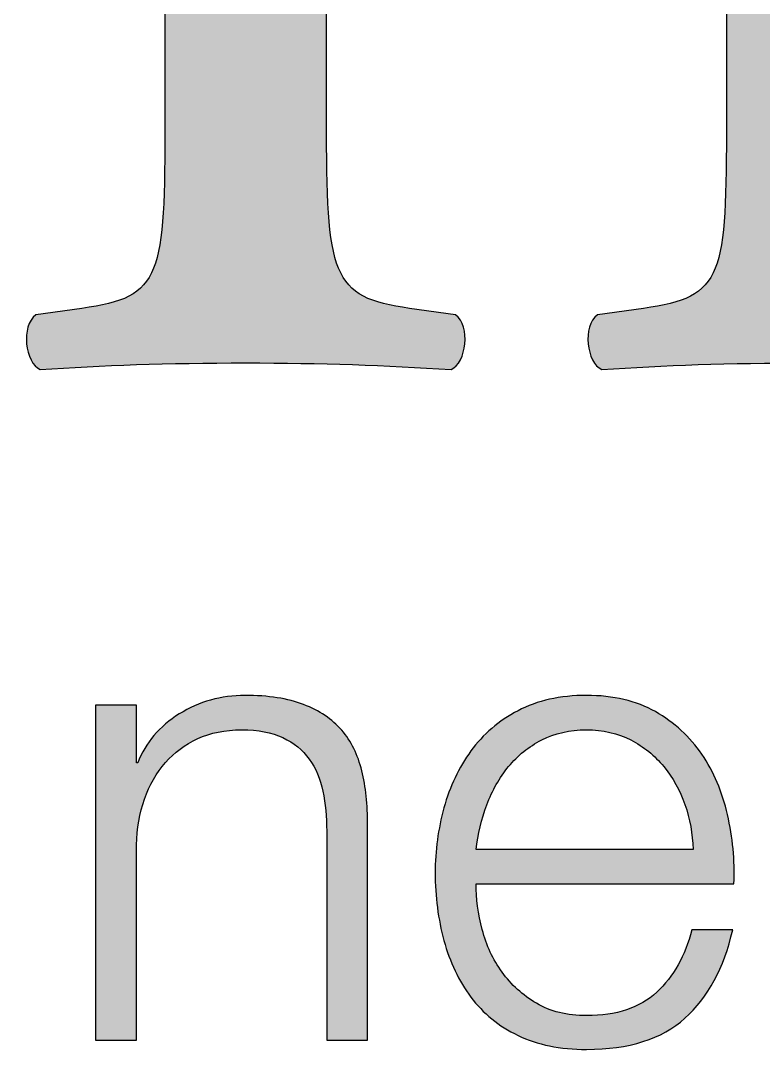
# Paper-space layout 'A3mask (portrait)' of a CAD drawing. Extents: x 0 to 277, y 0 to 394.
# Drawn here: x 218.875 to 222.021, y 39.345 to 43.702 of the extents above; entities that cross this region are included whole.
import ezdxf
from ezdxf.enums import TextEntityAlignment as Align

# ---------------------------------------------------------------- set-up
doc = ezdxf.new("R2010")
doc.units = 0
doc.layers.get('0').update_dxf_attribs({"linetype": 'CONTINUOUS'})
doc.layers.get('Defpoints').update_dxf_attribs({"linetype": 'CONTINUOUS'})
doc.layers.add('JPP_Mask', color=7, linetype='CONTINUOUS')
doc.styles.add('JPP', font='arial.ttf')

# ---------------------------------------------------------------- blocks, each defined once
blk = doc.blocks.new('A3mask (portrait)')
at = {"true_color": 0x0081c6}
h = blk.add_hatch(color=142, dxfattribs=at)
edge = h.paths.add_edge_path()
edge.add_spline(control_points=[(220.1706, 43.2878), (220.1706, 43.2878), (220.1706, 44.9535), (220.1706, 44.9535), (220.1706, 45.333), (220.1892, 45.7772), (220.2078, 46.101)], knot_values=[5, 5, 5, 5, 6, 6, 6, 7, 7, 7, 7], degree=3, periodic=0)
edge.add_spline(control_points=[(220.2078, 46.101), (220.1985, 46.1379), (220.1617, 46.1565), (220.1151, 46.1565)], knot_values=[4, 4, 4, 4, 5, 5, 5, 5], degree=3, periodic=0)
edge.add_spline(control_points=[(220.1151, 46.1565), (219.9024, 46.0178), (219.3747, 45.7772), (219.162, 45.7029)], knot_values=[3, 3, 3, 3, 4, 4, 4, 4], degree=3, periodic=0)
edge.add_spline(control_points=[(219.162, 45.7029), (219.1158, 45.6753), (219.1158, 45.5734), (219.1528, 45.5366)], knot_values=[2, 2, 2, 2, 3, 3, 3, 3], degree=3, periodic=0)
edge.add_spline(control_points=[(219.1528, 45.5366), (219.1528, 45.5366), (219.236, 45.4811), (219.236, 45.4811), (219.4858, 45.3145), (219.4858, 45.2684), (219.4858, 44.9073)], knot_values=[0, 0, 0, 0, 1, 1, 1, 2, 2, 2, 2], degree=3, periodic=0)
edge.add_spline(control_points=[(219.4858, 44.9073), (219.4858, 44.9073), (219.4858, 44.5024), (219.4858, 44.0975)], knot_values=[15.5, 15.5, 15.5, 15.5, 16, 16, 16, 16], degree=3, periodic=0)
edge.add_spline(control_points=[(219.4858, 44.0975), (219.4858, 43.6926), (219.4858, 43.2878), (219.4858, 43.2878), (219.4858, 42.6215), (219.4767, 42.5289), (219.1341, 42.4828)], knot_values=[14, 14, 14, 14, 14.5, 14.5, 14.5, 15.5, 15.5, 15.5, 15.5], degree=3, periodic=0)
edge.add_spline(control_points=[(219.1341, 42.4828), (219.1341, 42.4828), (218.9399, 42.4549), (218.9399, 42.4549), (218.8748, 42.4085), (218.8935, 42.2516), (218.9585, 42.2237)], knot_values=[12, 12, 12, 12, 13, 13, 13, 14, 14, 14, 14], degree=3, periodic=0)
edge.add_spline(control_points=[(218.9585, 42.2237), (219.2174, 42.242), (219.4953, 42.2516), (219.8284, 42.2516)], knot_values=[11, 11, 11, 11, 12, 12, 12, 12], degree=3, periodic=0)
edge.add_spline(control_points=[(219.8284, 42.2516), (220.1524, 42.2516), (220.4206, 42.242), (220.698, 42.2237)], knot_values=[10, 10, 10, 10, 11, 11, 11, 11], degree=3, periodic=0)
edge.add_spline(control_points=[(220.698, 42.2237), (220.7628, 42.2516), (220.7817, 42.4085), (220.7166, 42.4549)], knot_values=[9, 9, 9, 9, 10, 10, 10, 10], degree=3, periodic=0)
edge.add_spline(control_points=[(220.7166, 42.4549), (220.7166, 42.4549), (220.5224, 42.4828), (220.5224, 42.4828), (220.1892, 42.5289), (220.1706, 42.6215), (220.1706, 43.2878)], knot_values=[7, 7, 7, 7, 8, 8, 8, 9, 9, 9, 9], degree=3, periodic=0)
h = blk.add_hatch(color=142, dxfattribs=at)
edge = h.paths.add_edge_path()
edge.add_spline(control_points=[(222.6872, 45.259), (222.817, 45.4347), (223.1224, 45.5828), (223.4742, 45.5828)], knot_values=[20, 20, 20, 20, 21, 21, 21, 21], degree=3, periodic=0)
edge.add_spline(control_points=[(223.4742, 45.5828), (224.1034, 45.5828), (224.3441, 45.1941), (224.3441, 44.6668)], knot_values=[19, 19, 19, 19, 20, 20, 20, 20], degree=3, periodic=0)
edge.add_spline(control_points=[(224.3441, 44.6668), (224.3441, 44.6668), (224.3441, 43.2878), (224.3441, 43.2878), (224.3441, 42.6215), (224.3348, 42.538), (223.9923, 42.4828)], knot_values=[17, 17, 17, 17, 18, 18, 18, 19, 19, 19, 19], degree=3, periodic=0)
edge.add_spline(control_points=[(223.9923, 42.4828), (223.9923, 42.4828), (223.8163, 42.4549), (223.8163, 42.4549), (223.7516, 42.4085), (223.7702, 42.2516), (223.8349, 42.2237)], knot_values=[15, 15, 15, 15, 16, 16, 16, 17, 17, 17, 17], degree=3, periodic=0)
edge.add_spline(control_points=[(223.8349, 42.2237), (224.085, 42.242), (224.3625, 42.2516), (224.6955, 42.2516)], knot_values=[14, 14, 14, 14, 15, 15, 15, 15], degree=3, periodic=0)
edge.add_spline(control_points=[(224.6955, 42.2516), (225.0196, 42.2516), (225.2876, 42.242), (225.5656, 42.2237)], knot_values=[13, 13, 13, 13, 14, 14, 14, 14], degree=3, periodic=0)
edge.add_spline(control_points=[(225.5656, 42.2237), (225.6302, 42.2516), (225.6488, 42.4085), (225.5838, 42.4549)], knot_values=[12, 12, 12, 12, 13, 13, 13, 13], degree=3, periodic=0)
edge.add_spline(control_points=[(225.5838, 42.4549), (225.5838, 42.4549), (225.3804, 42.4828), (225.3804, 42.4828), (225.0471, 42.5289), (225.0289, 42.6215), (225.0289, 43.2878)], knot_values=[10, 10, 10, 10, 11, 11, 11, 12, 12, 12, 12], degree=3, periodic=0)
edge.add_spline(control_points=[(225.0289, 43.2878), (225.0289, 43.2878), (225.0289, 44.8794), (225.0289, 44.8794), (225.0289, 45.4996), (224.7142, 46.0272), (223.9459, 46.0272)], knot_values=[8, 8, 8, 8, 9, 9, 9, 10, 10, 10, 10], degree=3, periodic=0)
edge.add_spline(control_points=[(223.9459, 46.0272), (223.4742, 46.0272), (223.039, 45.7954), (222.6503, 45.5551)], knot_values=[7, 7, 7, 7, 8, 8, 8, 8], degree=3, periodic=0)
edge.add_spline(control_points=[(222.6503, 45.5551), (222.5857, 45.5551), (222.5485, 45.6015), (222.5485, 45.6568)], knot_values=[6, 6, 6, 6, 7, 7, 7, 7], degree=3, periodic=0)
edge.add_spline(control_points=[(222.5485, 45.6568), (222.5485, 45.7402), (222.5485, 45.8789), (222.5671, 46.0916)], knot_values=[5, 5, 5, 5, 6, 6, 6, 6], degree=3, periodic=0)
edge.add_spline(control_points=[(222.5671, 46.0916), (222.5485, 46.1379), (222.5024, 46.1565), (222.4655, 46.1565)], knot_values=[4, 4, 4, 4, 5, 5, 5, 5], degree=3, periodic=0)
edge.add_spline(control_points=[(222.4655, 46.1565), (222.2803, 46.0178), (221.7529, 45.7772), (221.5399, 45.7029)], knot_values=[3, 3, 3, 3, 4, 4, 4, 4], degree=3, periodic=0)
edge.add_spline(control_points=[(221.5399, 45.7029), (221.4937, 45.6753), (221.4937, 45.5734), (221.5308, 45.5366)], knot_values=[2, 2, 2, 2, 3, 3, 3, 3], degree=3, periodic=0)
edge.add_spline(control_points=[(221.5308, 45.5366), (221.5308, 45.5366), (221.6138, 45.4811), (221.6138, 45.4811), (221.8637, 45.3145), (221.8637, 45.2684), (221.8637, 44.9073)], knot_values=[0, 0, 0, 0, 1, 1, 1, 2, 2, 2, 2], degree=3, periodic=0)
edge.add_spline(control_points=[(221.8637, 44.9073), (221.8637, 44.9073), (221.8637, 44.5024), (221.8637, 44.0975)], knot_values=[31.5, 31.5, 31.5, 31.5, 32, 32, 32, 32], degree=3, periodic=0)
edge.add_spline(control_points=[(221.8637, 44.0975), (221.8637, 43.6926), (221.8637, 43.2878), (221.8637, 43.2878), (221.8637, 42.6215), (221.8545, 42.5289), (221.5122, 42.4828)], knot_values=[30, 30, 30, 30, 30.5, 30.5, 30.5, 31.5, 31.5, 31.5, 31.5], degree=3, periodic=0)
edge.add_spline(control_points=[(221.5122, 42.4828), (221.5122, 42.4828), (221.3177, 42.4549), (221.3177, 42.4549), (221.2533, 42.4085), (221.2716, 42.2516), (221.3364, 42.2237)], knot_values=[28, 28, 28, 28, 29, 29, 29, 30, 30, 30, 30], degree=3, periodic=0)
edge.add_spline(control_points=[(221.3364, 42.2237), (221.5955, 42.242), (221.8733, 42.2516), (222.2063, 42.2516)], knot_values=[27, 27, 27, 27, 28, 28, 28, 28], degree=3, periodic=0)
edge.add_spline(control_points=[(222.2063, 42.2516), (222.5301, 42.2516), (222.7984, 42.242), (223.0484, 42.2237)], knot_values=[26, 26, 26, 26, 27, 27, 27, 27], degree=3, periodic=0)
edge.add_spline(control_points=[(223.0484, 42.2237), (223.1131, 42.2516), (223.1317, 42.4085), (223.0666, 42.4549)], knot_values=[25, 25, 25, 25, 26, 26, 26, 26], degree=3, periodic=0)
edge.add_spline(control_points=[(223.0666, 42.4549), (223.0666, 42.4549), (222.9003, 42.4828), (222.9003, 42.4828), (222.5671, 42.538), (222.5485, 42.6215), (222.5485, 43.2878)], knot_values=[23, 23, 23, 23, 24, 24, 24, 25, 25, 25, 25], degree=3, periodic=0)
edge.add_spline(control_points=[(222.5485, 43.2878), (222.5485, 43.2878), (222.5485, 44.7038), (222.5485, 44.7038), (222.5485, 44.9723), (222.5671, 45.1015), (222.6872, 45.259)], knot_values=[21, 21, 21, 21, 22, 22, 22, 23, 23, 23, 23], degree=3, periodic=0)
at = {"true_color": 0x004a91}
h = blk.add_hatch(color=154, dxfattribs=at)
edge = h.paths.add_edge_path()
edge.add_spline(control_points=[(219.3998, 40.405), (219.4208, 40.4645), (219.4502, 40.516), (219.4879, 40.5591)], knot_values=[17, 17, 17, 17, 18, 18, 18, 18], degree=3, periodic=0)
edge.add_spline(control_points=[(219.4879, 40.5591), (219.5253, 40.602), (219.5712, 40.6359), (219.6252, 40.6609)], knot_values=[16, 16, 16, 16, 17, 17, 17, 17], degree=3, periodic=0)
edge.add_spline(control_points=[(219.6252, 40.6609), (219.6794, 40.6856), (219.7412, 40.698), (219.8109, 40.698), (219.8806, 40.698), (219.9389, 40.6869), (219.9855, 40.6649)], knot_values=[14, 14, 14, 14, 15, 15, 15, 16, 16, 16, 16], degree=3, periodic=0)
edge.add_spline(control_points=[(219.9855, 40.6649), (220.0323, 40.643), (220.0694, 40.6127), (220.097, 40.5741)], knot_values=[13, 13, 13, 13, 14, 14, 14, 14], degree=3, periodic=0)
edge.add_spline(control_points=[(220.097, 40.5741), (220.1246, 40.5357), (220.1438, 40.4902), (220.1548, 40.4379)], knot_values=[12, 12, 12, 12, 13, 13, 13, 13], degree=3, periodic=0)
edge.add_spline(control_points=[(220.1548, 40.4379), (220.1657, 40.3858), (220.1712, 40.3293), (220.1712, 40.2688)], knot_values=[11, 11, 11, 11, 12, 12, 12, 12], degree=3, periodic=0)
edge.add_spline(control_points=[(220.1712, 40.2688), (220.1712, 40.2688), (220.1712, 39.3832), (220.1712, 39.3832), (220.1712, 39.3832), (220.2145, 39.3832), (220.2579, 39.3832)], knot_values=[9.5, 9.5, 9.5, 9.5, 10.5, 10.5, 10.5, 11, 11, 11, 11], degree=3, periodic=0)
edge.add_spline(control_points=[(220.2579, 39.3832), (220.3012, 39.3832), (220.3445, 39.3832), (220.3445, 39.3832), (220.3445, 39.3832), (220.3445, 39.6115), (220.3445, 39.8398)], knot_values=[8.5, 8.5, 8.5, 8.5, 9, 9, 9, 9.5, 9.5, 9.5, 9.5], degree=3, periodic=0)
edge.add_spline(control_points=[(220.3445, 39.8398), (220.3445, 40.0681), (220.3445, 40.2964), (220.3445, 40.2964), (220.3445, 40.3806), (220.3363, 40.4568), (220.3198, 40.5246), (220.3032, 40.5925), (220.2748, 40.6498), (220.2346, 40.6966)], knot_values=[6, 6, 6, 6, 6.5, 6.5, 6.5, 7.5, 7.5, 7.5, 8.5, 8.5, 8.5, 8.5], degree=3, periodic=0)
edge.add_spline(control_points=[(220.2346, 40.6966), (220.1941, 40.7432), (220.1406, 40.7795), (220.0736, 40.8052)], knot_values=[5, 5, 5, 5, 6, 6, 6, 6], degree=3, periodic=0)
edge.add_spline(control_points=[(220.0736, 40.8052), (220.0066, 40.8308), (219.9237, 40.8437), (219.8248, 40.8437)], knot_values=[4, 4, 4, 4, 5, 5, 5, 5], degree=3, periodic=0)
edge.add_spline(control_points=[(219.8248, 40.8437), (219.7238, 40.8437), (219.6312, 40.8176), (219.5468, 40.7653)], knot_values=[3, 3, 3, 3, 4, 4, 4, 4], degree=3, periodic=0)
edge.add_spline(control_points=[(219.5468, 40.7653), (219.4626, 40.713), (219.404, 40.6438), (219.3709, 40.5576)], knot_values=[2, 2, 2, 2, 3, 3, 3, 3], degree=3, periodic=0)
edge.add_spline(control_points=[(219.3709, 40.5576), (219.3709, 40.5576), (219.3654, 40.5576), (219.3654, 40.5576)], knot_values=[1.00001, 1.00001, 1.00001, 1.00001, 2, 2, 2, 2], degree=3, periodic=0)
edge.add_spline(control_points=[(219.3654, 40.5576), (219.3654, 40.5576), (219.3654, 40.6188), (219.3654, 40.68)], knot_values=[0.5, 0.5, 0.5, 0.5, 1, 1, 1, 1], degree=3, periodic=0)
edge.add_spline(control_points=[(219.3654, 40.68), (219.3654, 40.7412), (219.3654, 40.8024), (219.3654, 40.8024), (219.3654, 40.8024), (219.3545, 40.8024), (219.3383, 40.8024)], knot_values=[22.749965, 22.749965, 22.749965, 22.749965, 23.249965, 23.249965, 23.249965, 23.5, 23.5, 23.5, 23.5], degree=3, periodic=0)
edge.add_spline(control_points=[(219.3383, 40.8024), (219.322, 40.8024), (219.3004, 40.8024), (219.2787, 40.8024)], knot_values=[22.49997, 22.49997, 22.49997, 22.49997, 22.749965, 22.749965, 22.749965, 22.749965], degree=3, periodic=0)
edge.add_spline(control_points=[(219.2787, 40.8024), (219.2679, 40.8024), (219.257, 40.8024), (219.2469, 40.8024)], knot_values=[22.374972, 22.374972, 22.374972, 22.374972, 22.49997, 22.49997, 22.49997, 22.49997], degree=3, periodic=0)
edge.add_spline(control_points=[(219.2469, 40.8024), (219.2367, 40.8024), (219.2272, 40.8024), (219.2191, 40.8024)], knot_values=[22.249975, 22.249975, 22.249975, 22.249975, 22.374972, 22.374972, 22.374972, 22.374972], degree=3, periodic=0)
edge.add_spline(control_points=[(219.2191, 40.8024), (219.2151, 40.8024), (219.2113, 40.8024), (219.208, 40.8024)], knot_values=[22.187476, 22.187476, 22.187476, 22.187476, 22.249975, 22.249975, 22.249975, 22.249975], degree=3, periodic=0)
edge.add_spline(control_points=[(219.208, 40.8024), (219.2047, 40.8024), (219.2019, 40.8024), (219.1995, 40.8024)], knot_values=[22.124977, 22.124977, 22.124977, 22.124977, 22.187476, 22.187476, 22.187476, 22.187476], degree=3, periodic=0)
edge.add_spline(control_points=[(219.192, 40.8024), (219.192, 40.8024), (219.192, 40.8024), (219.192, 40.8024), (219.192, 40.8024), (219.192, 40.8024), (219.192, 40.8024)], knot_values=[21.99998, 21.99998, 21.99998, 21.99998, 22.001425, 22.001425, 22.001425, 22.001445, 22.001445, 22.001445, 22.001445], degree=3, periodic=0)
edge.add_spline(control_points=[(219.192, 40.8024), (219.192, 40.8024), (219.192, 40.4476), (219.192, 40.0928)], knot_values=[21.49999, 21.49999, 21.49999, 21.49999, 21.99998, 21.99998, 21.99998, 21.99998], degree=3, periodic=0)
edge.add_spline(control_points=[(219.192, 40.0928), (219.192, 39.738), (219.192, 39.3832), (219.192, 39.3832), (219.192, 39.3832), (219.192, 39.3832), (219.192, 39.3832)], knot_values=[20.999023, 20.999023, 20.999023, 20.999023, 21.499013, 21.499013, 21.499013, 21.49999, 21.49999, 21.49999, 21.49999], degree=3, periodic=0)
edge.add_spline(control_points=[(219.1963, 39.3832), (219.1972, 39.3832), (219.1983, 39.3832), (219.1995, 39.3832)], knot_values=[20.875002, 20.875002, 20.875002, 20.875002, 20.906252, 20.906252, 20.906252, 20.906252], degree=3, periodic=0)
edge.add_spline(control_points=[(219.1995, 39.3832), (219.2019, 39.3832), (219.2047, 39.3832), (219.208, 39.3832)], knot_values=[20.812504, 20.812504, 20.812504, 20.812504, 20.875002, 20.875002, 20.875002, 20.875002], degree=3, periodic=0)
edge.add_spline(control_points=[(219.208, 39.3832), (219.2113, 39.3832), (219.2151, 39.3832), (219.2191, 39.3832)], knot_values=[20.750005, 20.750005, 20.750005, 20.750005, 20.812504, 20.812504, 20.812504, 20.812504], degree=3, periodic=0)
edge.add_spline(control_points=[(219.2191, 39.3832), (219.2272, 39.3832), (219.2367, 39.3832), (219.2469, 39.3832)], knot_values=[20.625007, 20.625007, 20.625007, 20.625007, 20.750005, 20.750005, 20.750005, 20.750005], degree=3, periodic=0)
edge.add_spline(control_points=[(219.2469, 39.3832), (219.257, 39.3832), (219.2679, 39.3832), (219.2787, 39.3832)], knot_values=[20.50001, 20.50001, 20.50001, 20.50001, 20.625007, 20.625007, 20.625007, 20.625007], degree=3, periodic=0)
edge.add_spline(control_points=[(219.2787, 39.3832), (219.3004, 39.3832), (219.322, 39.3832), (219.3383, 39.3832)], knot_values=[20.250015, 20.250015, 20.250015, 20.250015, 20.50001, 20.50001, 20.50001, 20.50001], degree=3, periodic=0)
edge.add_spline(control_points=[(219.3383, 39.3832), (219.3545, 39.3832), (219.3654, 39.3832), (219.3654, 39.3832), (219.3654, 39.3832), (219.3654, 39.3832), (219.3654, 39.3832)], knot_values=[19.999654, 19.999654, 19.999654, 19.999654, 20.249669, 20.249669, 20.249669, 20.250015, 20.250015, 20.250015, 20.250015], degree=3, periodic=0)
edge.add_spline(control_points=[(219.3654, 39.3885), (219.3654, 39.3896), (219.3654, 39.391), (219.3654, 39.3925)], knot_values=[19.937521, 19.937521, 19.937521, 19.937521, 19.953146, 19.953146, 19.953146, 19.953146], degree=3, periodic=0)
edge.add_spline(control_points=[(219.3654, 39.3925), (219.3654, 39.3955), (219.3654, 39.3993), (219.3654, 39.4037)], knot_values=[19.906272, 19.906272, 19.906272, 19.906272, 19.937521, 19.937521, 19.937521, 19.937521], degree=3, periodic=0)
edge.add_spline(control_points=[(219.3654, 39.4037), (219.3654, 39.4081), (219.3654, 39.4131), (219.3654, 39.4188)], knot_values=[19.875023, 19.875023, 19.875023, 19.875023, 19.906272, 19.906272, 19.906272, 19.906272], degree=3, periodic=0)
edge.add_spline(control_points=[(219.3654, 39.4188), (219.3654, 39.4301), (219.3654, 39.4438), (219.3654, 39.4596)], knot_values=[19.812524, 19.812524, 19.812524, 19.812524, 19.875023, 19.875023, 19.875023, 19.875023], degree=3, periodic=0)
edge.add_spline(control_points=[(219.3654, 39.4596), (219.3654, 39.4754), (219.3654, 39.4931), (219.3654, 39.5125)], knot_values=[19.750025, 19.750025, 19.750025, 19.750025, 19.812524, 19.812524, 19.812524, 19.812524], degree=3, periodic=0)
edge.add_spline(control_points=[(219.3654, 39.5125), (219.3654, 39.5514), (219.3654, 39.5966), (219.3654, 39.6451)], knot_values=[19.625028, 19.625028, 19.625028, 19.625028, 19.750025, 19.750025, 19.750025, 19.750025], degree=3, periodic=0)
edge.add_spline(control_points=[(219.3654, 39.6451), (219.3654, 39.6936), (219.3654, 39.7454), (219.3654, 39.7971)], knot_values=[19.50003, 19.50003, 19.50003, 19.50003, 19.625028, 19.625028, 19.625028, 19.625028], degree=3, periodic=0)
edge.add_spline(control_points=[(219.3654, 39.7971), (219.3654, 39.9006), (219.3654, 40.0041), (219.3654, 40.0817)], knot_values=[19.250035, 19.250035, 19.250035, 19.250035, 19.50003, 19.50003, 19.50003, 19.50003], degree=3, periodic=0)
edge.add_spline(control_points=[(219.3654, 40.0817), (219.3654, 40.1594), (219.3654, 40.2111), (219.3654, 40.2111), (219.3672, 40.2808), (219.3787, 40.3453), (219.3998, 40.405)], knot_values=[18, 18, 18, 18, 18.250035, 18.250035, 18.250035, 19.250035, 19.250035, 19.250035, 19.250035], degree=3, periodic=0)
h = blk.add_hatch(color=154, dxfattribs=at)
edge = h.paths.add_edge_path()
edge.add_spline(control_points=[(220.8039, 40.046), (220.8039, 40.046), (221.8959, 40.046), (221.8959, 40.046), (221.8994, 40.1451), (221.8904, 40.2427), (221.8683, 40.339), (221.8463, 40.4352), (221.8102, 40.5205), (221.7597, 40.5948)], knot_values=[18, 18, 18, 18, 19, 19, 19, 20, 20, 20, 21, 21, 21, 21], degree=3, periodic=0)
edge.add_spline(control_points=[(221.7597, 40.5948), (221.7092, 40.669), (221.6437, 40.729), (221.563, 40.775)], knot_values=[17, 17, 17, 17, 18, 18, 18, 18], degree=3, periodic=0)
edge.add_spline(control_points=[(221.563, 40.775), (221.4823, 40.8208), (221.3852, 40.8437), (221.2715, 40.8437)], knot_values=[16, 16, 16, 16, 17, 17, 17, 17], degree=3, periodic=0)
edge.add_spline(control_points=[(221.2715, 40.8437), (221.1596, 40.8437), (221.0628, 40.8221), (220.9813, 40.779), (220.8997, 40.7359), (220.8332, 40.6791), (220.7819, 40.6085)], knot_values=[14, 14, 14, 14, 15, 15, 15, 16, 16, 16, 16], degree=3, periodic=0)
edge.add_spline(control_points=[(220.7819, 40.6085), (220.7306, 40.5378), (220.6925, 40.4576), (220.6677, 40.3679)], knot_values=[13, 13, 13, 13, 14, 14, 14, 14], degree=3, periodic=0)
edge.add_spline(control_points=[(220.6677, 40.3679), (220.643, 40.278), (220.6306, 40.1864), (220.6306, 40.0928)], knot_values=[12, 12, 12, 12, 13, 13, 13, 13], degree=3, periodic=0)
edge.add_spline(control_points=[(220.6306, 40.0928), (220.6306, 39.9919), (220.643, 39.8961), (220.6677, 39.8054), (220.6925, 39.7146), (220.7306, 39.6349), (220.7819, 39.566)], knot_values=[10, 10, 10, 10, 11, 11, 11, 12, 12, 12, 12], degree=3, periodic=0)
edge.add_spline(control_points=[(220.7819, 39.566), (220.8332, 39.4973), (220.8997, 39.4432), (220.9813, 39.4038), (221.0628, 39.3643), (221.1596, 39.3446), (221.2715, 39.3446)], knot_values=[8, 8, 8, 8, 9, 9, 9, 10, 10, 10, 10], degree=3, periodic=0)
edge.add_spline(control_points=[(221.2715, 39.3446), (221.4512, 39.3446), (221.5901, 39.3887), (221.6882, 39.4766)], knot_values=[7, 7, 7, 7, 8, 8, 8, 8], degree=3, periodic=0)
edge.add_spline(control_points=[(221.6882, 39.4766), (221.7863, 39.5647), (221.8536, 39.6894), (221.8904, 39.8508)], knot_values=[6, 6, 6, 6, 7, 7, 7, 7], degree=3, periodic=0)
edge.add_spline(control_points=[(221.8904, 39.8508), (221.8904, 39.8508), (221.7171, 39.8508), (221.7171, 39.8508), (221.6895, 39.7407), (221.64, 39.6528), (221.5685, 39.5868), (221.497, 39.5207), (221.3981, 39.4877), (221.2715, 39.4877)], knot_values=[3, 3, 3, 3, 4, 4, 4, 5, 5, 5, 6, 6, 6, 6], degree=3, periodic=0)
edge.add_spline(control_points=[(221.2715, 39.4877), (221.189, 39.4877), (221.1183, 39.505), (221.0596, 39.54)], knot_values=[2, 2, 2, 2, 3, 3, 3, 3], degree=3, periodic=0)
edge.add_spline(control_points=[(221.0596, 39.54), (221.001, 39.5747), (220.9523, 39.6187), (220.9139, 39.672)], knot_values=[1, 1, 1, 1, 2, 2, 2, 2], degree=3, periodic=0)
edge.add_spline(control_points=[(220.9139, 39.672), (220.8755, 39.7251), (220.8474, 39.7851), (220.83, 39.8521)], knot_values=[0, 0, 0, 0, 1, 1, 1, 1], degree=3, periodic=0)
edge.add_spline(control_points=[(220.83, 39.8521), (220.8126, 39.919), (220.8039, 39.9837), (220.8039, 40.046)], knot_values=[21, 21, 21, 21, 22, 22, 22, 22], degree=3, periodic=0)
edge = h.paths.add_edge_path(flags=16)
edge.add_spline(control_points=[(221.7226, 40.1917), (221.7226, 40.1917), (220.8039, 40.1917), (220.8039, 40.1917), (220.8111, 40.2559), (220.8263, 40.3188), (220.8492, 40.3803)], knot_values=[6, 6, 6, 6, 7, 7, 7, 8, 8, 8, 8], degree=3, periodic=0)
edge.add_spline(control_points=[(220.8492, 40.3803), (220.8721, 40.4416), (220.9029, 40.4957), (220.9415, 40.5425)], knot_values=[5, 5, 5, 5, 6, 6, 6, 6], degree=3, periodic=0)
edge.add_spline(control_points=[(220.9415, 40.5425), (220.9799, 40.5893), (221.0267, 40.6268), (221.0817, 40.6553)], knot_values=[4, 4, 4, 4, 5, 5, 5, 5], degree=3, periodic=0)
edge.add_spline(control_points=[(221.0817, 40.6553), (221.1367, 40.6837), (221.2, 40.698), (221.2715, 40.698)], knot_values=[3, 3, 3, 3, 4, 4, 4, 4], degree=3, periodic=0)
edge.add_spline(control_points=[(221.2715, 40.698), (221.3411, 40.698), (221.4036, 40.6837), (221.4585, 40.6553)], knot_values=[2, 2, 2, 2, 3, 3, 3, 3], degree=3, periodic=0)
edge.add_spline(control_points=[(221.4585, 40.6553), (221.5135, 40.6268), (221.5603, 40.5893), (221.5988, 40.5425)], knot_values=[1, 1, 1, 1, 2, 2, 2, 2], degree=3, periodic=0)
edge.add_spline(control_points=[(221.5988, 40.5425), (221.6374, 40.4957), (221.6671, 40.4421), (221.6882, 40.3816)], knot_values=[0, 0, 0, 0, 1, 1, 1, 1], degree=3, periodic=0)
edge.add_spline(control_points=[(221.6882, 40.3816), (221.7092, 40.3211), (221.7208, 40.2578), (221.7226, 40.1917)], knot_values=[8, 8, 8, 8, 9, 9, 9, 9], degree=3, periodic=0)
at = {"layer": 'Defpoints', "color": 142, "true_color": 0x0081c6}
for points, knots in [([(219.4858, 44.9073), (219.4858, 45.2684), (219.4858, 45.3145), (219.236, 45.4811), (219.236, 45.4811), (219.1528, 45.5366), (219.1528, 45.5366), (219.1158, 45.5734), (219.1158, 45.6753), (219.162, 45.7029), (219.3747, 45.7772), (219.9024, 46.0178), (220.1151, 46.1565), (220.1617, 46.1565), (220.1985, 46.1379), (220.2078, 46.101), (220.1892, 45.7772), (220.1706, 45.333), (220.1706, 44.9535), (220.1706, 44.9535), (220.1706, 43.2878), (220.1706, 43.2878), (220.1706, 42.6215), (220.1892, 42.5289), (220.5224, 42.4828), (220.5224, 42.4828), (220.7166, 42.4549), (220.7166, 42.4549), (220.7817, 42.4085), (220.7628, 42.2516), (220.698, 42.2237), (220.4206, 42.242), (220.1524, 42.2516), (219.8284, 42.2516), (219.4953, 42.2516), (219.2174, 42.242), (218.9585, 42.2237), (218.8935, 42.2516), (218.8748, 42.4085), (218.9399, 42.4549), (218.9399, 42.4549), (219.1341, 42.4828), (219.1341, 42.4828), (219.4767, 42.5289), (219.4858, 42.6215), (219.4858, 43.2878), (219.4858, 43.2878), (219.4858, 44.9073), (219.4858, 44.9073)], [0, 0, 0, 0, 1, 1, 1, 2, 2, 2, 3, 3, 3, 4, 4, 4, 5, 5, 5, 6, 6, 6, 7, 7, 7, 8, 8, 8, 9, 9, 9, 10, 10, 10, 11, 11, 11, 12, 12, 12, 13, 13, 13, 14, 14, 14, 15, 15, 15, 16, 16, 16, 16]), ([(221.8637, 44.9073), (221.8637, 45.2684), (221.8637, 45.3145), (221.6138, 45.4811), (221.6138, 45.4811), (221.5308, 45.5366), (221.5308, 45.5366), (221.4937, 45.5734), (221.4937, 45.6753), (221.5399, 45.7029), (221.7529, 45.7772), (222.2803, 46.0178), (222.4655, 46.1565), (222.5024, 46.1565), (222.5485, 46.1379), (222.5671, 46.0916), (222.5485, 45.8789), (222.5485, 45.7402), (222.5485, 45.6568), (222.5485, 45.6015), (222.5857, 45.5551), (222.6503, 45.5551), (223.039, 45.7954), (223.4742, 46.0272), (223.9459, 46.0272), (224.7142, 46.0272), (225.0289, 45.4996), (225.0289, 44.8794), (225.0289, 44.8794), (225.0289, 43.2878), (225.0289, 43.2878), (225.0289, 42.6215), (225.0471, 42.5289), (225.3804, 42.4828), (225.3804, 42.4828), (225.5838, 42.4549), (225.5838, 42.4549), (225.6488, 42.4085), (225.6302, 42.2516), (225.5656, 42.2237), (225.2876, 42.242), (225.0196, 42.2516), (224.6955, 42.2516), (224.3625, 42.2516), (224.085, 42.242), (223.8349, 42.2237), (223.7702, 42.2516), (223.7516, 42.4085), (223.8163, 42.4549), (223.8163, 42.4549), (223.9923, 42.4828), (223.9923, 42.4828), (224.3348, 42.538), (224.3441, 42.6215), (224.3441, 43.2878), (224.3441, 43.2878), (224.3441, 44.6668), (224.3441, 44.6668), (224.3441, 45.1941), (224.1034, 45.5828), (223.4742, 45.5828), (223.1224, 45.5828), (222.817, 45.4347), (222.6872, 45.259), (222.5671, 45.1015), (222.5485, 44.9723), (222.5485, 44.7038), (222.5485, 44.7038), (222.5485, 43.2878), (222.5485, 43.2878), (222.5485, 42.6215), (222.5671, 42.538), (222.9003, 42.4828), (222.9003, 42.4828), (223.0666, 42.4549), (223.0666, 42.4549), (223.1317, 42.4085), (223.1131, 42.2516), (223.0484, 42.2237), (222.7984, 42.242), (222.5301, 42.2516), (222.2063, 42.2516), (221.8733, 42.2516), (221.5955, 42.242), (221.3364, 42.2237), (221.2716, 42.2516), (221.2533, 42.4085), (221.3177, 42.4549), (221.3177, 42.4549), (221.5122, 42.4828), (221.5122, 42.4828), (221.8545, 42.5289), (221.8637, 42.6215), (221.8637, 43.2878), (221.8637, 43.2878), (221.8637, 44.9073), (221.8637, 44.9073)], [0, 0, 0, 0, 1, 1, 1, 2, 2, 2, 3, 3, 3, 4, 4, 4, 5, 5, 5, 6, 6, 6, 7, 7, 7, 8, 8, 8, 9, 9, 9, 10, 10, 10, 11, 11, 11, 12, 12, 12, 13, 13, 13, 14, 14, 14, 15, 15, 15, 16, 16, 16, 17, 17, 17, 18, 18, 18, 19, 19, 19, 20, 20, 20, 21, 21, 21, 22, 22, 22, 23, 23, 23, 24, 24, 24, 25, 25, 25, 26, 26, 26, 27, 27, 27, 28, 28, 28, 29, 29, 29, 30, 30, 30, 31, 31, 31, 32, 32, 32, 32])]:
    blk.add_open_spline(points, degree=3, knots=knots, dxfattribs=at)
at = {"layer": 'Defpoints', "color": 154, "true_color": 0x004a91}
for points, knots in [([(219.3654, 40.8024), (219.3654, 40.8024), (219.3654, 40.5576), (219.3654, 40.5576), (219.3654, 40.5576), (219.3709, 40.5576), (219.3709, 40.5576), (219.404, 40.6438), (219.4626, 40.713), (219.5468, 40.7653), (219.6312, 40.8176), (219.7238, 40.8437), (219.8248, 40.8437), (219.9237, 40.8437), (220.0066, 40.8308), (220.0736, 40.8052), (220.1406, 40.7795), (220.1941, 40.7432), (220.2346, 40.6966), (220.2748, 40.6498), (220.3032, 40.5925), (220.3198, 40.5246), (220.3363, 40.4568), (220.3445, 40.3806), (220.3445, 40.2964), (220.3445, 40.2964), (220.3445, 39.3832), (220.3445, 39.3832), (220.3445, 39.3832), (220.1712, 39.3832), (220.1712, 39.3832), (220.1712, 39.3832), (220.1712, 40.2688), (220.1712, 40.2688), (220.1712, 40.3293), (220.1657, 40.3858), (220.1548, 40.4379), (220.1438, 40.4902), (220.1246, 40.5357), (220.097, 40.5741), (220.0694, 40.6127), (220.0323, 40.643), (219.9855, 40.6649), (219.9389, 40.6869), (219.8806, 40.698), (219.8109, 40.698), (219.7412, 40.698), (219.6794, 40.6856), (219.6252, 40.6609), (219.5712, 40.6359), (219.5253, 40.602), (219.4879, 40.5591), (219.4502, 40.516), (219.4208, 40.4645), (219.3998, 40.405), (219.3787, 40.3453), (219.3672, 40.2808), (219.3654, 40.2111), (219.3654, 40.2111), (219.3654, 39.3832), (219.3654, 39.3832), (219.3654, 39.3832), (219.192, 39.3832), (219.192, 39.3832), (219.192, 39.3832), (219.192, 40.8024), (219.192, 40.8024), (219.192, 40.8024), (219.3654, 40.8024), (219.3654, 40.8024)], [0, 0, 0, 0, 1, 1, 1, 2, 2, 2, 3, 3, 3, 4, 4, 4, 5, 5, 5, 6, 6, 6, 7, 7, 7, 8, 8, 8, 9, 9, 9, 10, 10, 10, 11, 11, 11, 12, 12, 12, 13, 13, 13, 14, 14, 14, 15, 15, 15, 16, 16, 16, 17, 17, 17, 18, 18, 18, 19, 19, 19, 20, 20, 20, 21, 21, 21, 22, 22, 22, 23, 23, 23, 23]), ([(220.83, 39.8521), (220.8474, 39.7851), (220.8755, 39.7251), (220.9139, 39.672), (220.9523, 39.6187), (221.001, 39.5747), (221.0596, 39.54), (221.1183, 39.505), (221.189, 39.4877), (221.2715, 39.4877), (221.3981, 39.4877), (221.497, 39.5207), (221.5685, 39.5868), (221.64, 39.6528), (221.6895, 39.7407), (221.7171, 39.8508), (221.7171, 39.8508), (221.8904, 39.8508), (221.8904, 39.8508), (221.8536, 39.6894), (221.7863, 39.5647), (221.6882, 39.4766), (221.5901, 39.3887), (221.4512, 39.3446), (221.2715, 39.3446), (221.1596, 39.3446), (221.0628, 39.3643), (220.9813, 39.4038), (220.8997, 39.4432), (220.8332, 39.4973), (220.7819, 39.566), (220.7306, 39.6349), (220.6925, 39.7146), (220.6677, 39.8054), (220.643, 39.8961), (220.6306, 39.9919), (220.6306, 40.0928), (220.6306, 40.1864), (220.643, 40.278), (220.6677, 40.3679), (220.6925, 40.4576), (220.7306, 40.5378), (220.7819, 40.6085), (220.8332, 40.6791), (220.8997, 40.7359), (220.9813, 40.779), (221.0628, 40.8221), (221.1596, 40.8437), (221.2715, 40.8437), (221.3852, 40.8437), (221.4823, 40.8208), (221.563, 40.775), (221.6437, 40.729), (221.7092, 40.669), (221.7597, 40.5948), (221.8102, 40.5205), (221.8463, 40.4352), (221.8683, 40.339), (221.8904, 40.2427), (221.8994, 40.1451), (221.8959, 40.046), (221.8959, 40.046), (220.8039, 40.046), (220.8039, 40.046), (220.8039, 39.9837), (220.8126, 39.919), (220.83, 39.8521)], [0, 0, 0, 0, 1, 1, 1, 2, 2, 2, 3, 3, 3, 4, 4, 4, 5, 5, 5, 6, 6, 6, 7, 7, 7, 8, 8, 8, 9, 9, 9, 10, 10, 10, 11, 11, 11, 12, 12, 12, 13, 13, 13, 14, 14, 14, 15, 15, 15, 16, 16, 16, 17, 17, 17, 18, 18, 18, 19, 19, 19, 20, 20, 20, 21, 21, 21, 22, 22, 22, 22]), ([(221.6882, 40.3816), (221.6671, 40.4421), (221.6374, 40.4957), (221.5988, 40.5425), (221.5603, 40.5893), (221.5135, 40.6268), (221.4585, 40.6553), (221.4036, 40.6837), (221.3411, 40.698), (221.2715, 40.698), (221.2, 40.698), (221.1367, 40.6837), (221.0817, 40.6553), (221.0267, 40.6268), (220.9799, 40.5893), (220.9415, 40.5425), (220.9029, 40.4957), (220.8721, 40.4416), (220.8492, 40.3803), (220.8263, 40.3188), (220.8111, 40.2559), (220.8039, 40.1917), (220.8039, 40.1917), (221.7226, 40.1917), (221.7226, 40.1917), (221.7208, 40.2578), (221.7092, 40.3211), (221.6882, 40.3816)], [0, 0, 0, 0, 1, 1, 1, 2, 2, 2, 3, 3, 3, 4, 4, 4, 5, 5, 5, 6, 6, 6, 7, 7, 7, 8, 8, 8, 9, 9, 9, 9])]:
    blk.add_open_spline(points, degree=3, knots=knots, dxfattribs=at)
at = {"color": 7, "style": 'JPP'}
for tag, p in [('Client', (244.02, 56.35)), ('Project1', (244.02, 44.1)), ('Project2', (244.02, 40.425)), ('Project3', (244.02, 36.75)), ('Title1', (244.02, 28.175)), ('Title2', (244.02, 24.5)), ('Title3', (244.02, 20.825)), ('Status', (191.1, 3.675))]:
    blk.add_attdef(tag, text='', height=1.7, dxfattribs=at).set_placement(p, align=Align.MIDDLE_LEFT)
at = {"color": 2, "style": 'JPP'}
for tag, p in [('Scale', (204.575, 12.25)), ('Checked', (248.675, 12.25)), ('Drawn', (226.625, 12.25)), ('Date', (270.725, 12.25))]:
    blk.add_attdef(tag, text='', height=1, dxfattribs=at).set_placement(p, align=Align.MIDDLE_CENTER)
at = {"color": 6, "style": 'JPP'}
for tag, p in [('Ref', (235.2, 3.675)), ('DrgNo.', (255.78, 3.675))]:
    blk.add_attdef(tag, text='', height=2, dxfattribs=at).set_placement(p, align=Align.MIDDLE_LEFT)
blk.add_attdef('Rev', text='', height=2, dxfattribs=at).set_placement((272.5746, 3.675), align=Align.MIDDLE_CENTER)

psp = doc.layouts.new('A3mask (portrait)')

# ---------------------------------------------------------------- block references
at = {"layer": 'JPP_Mask'}
psp.add_blockref('A3mask (portrait)', (0, 0), dxfattribs=at)

doc.saveas('drawing.dxf')
